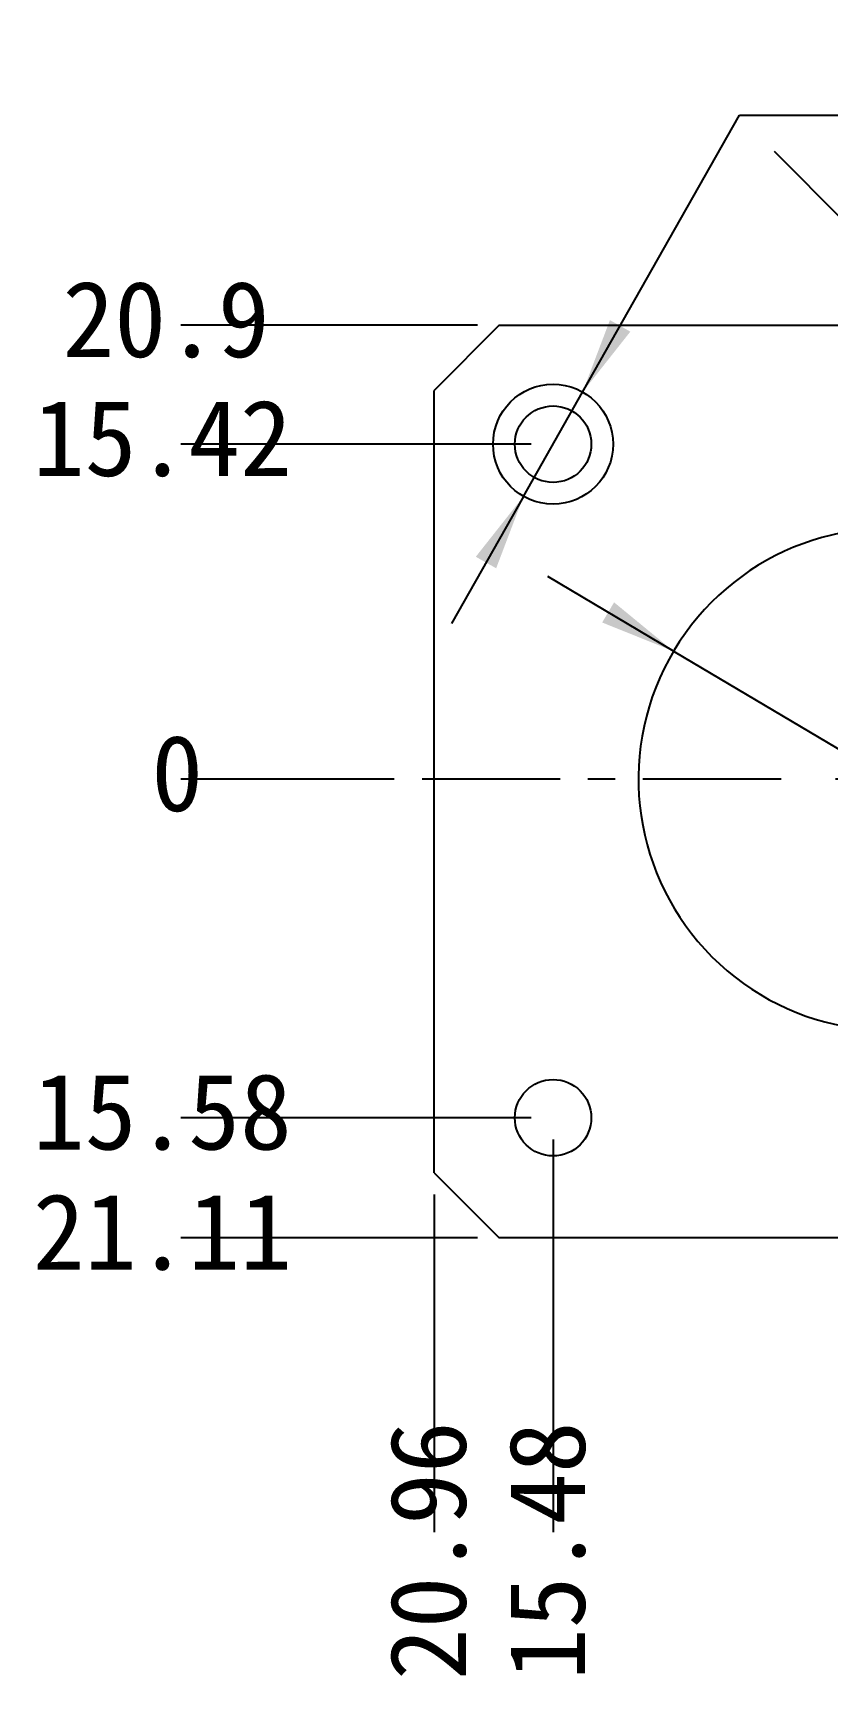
# Model space of a CAD drawing. Extents: x 2 to 295, y 1 to 209.
# Drawn here: x 140.8 to 177.3, y 94.9 to 170.7 of the extents above; entities that cross this region are included whole.
import ezdxf

# ---------------------------------------------------------------- set-up
doc = ezdxf.new("R2010")
doc.units = 0
doc.linetypes.add('SLD-实线', pattern=[0])
doc.linetypes.add('SLD-点画线', pattern=[10.16, 6.35, -1.27, 1.27, -1.27])
doc.layers.get('0').update_dxf_attribs({"linetype": 'CONTINUOUS'})
doc.layers.add('DIM', color=5, linetype='SLD-实线')
doc.layers.add('中心线', color=1, linetype='SLD-点画线')
doc.styles.add('SLDTEXTSTYLE11', font='', dxfattribs={"width": 0.67})
doc.styles.add('SLDTEXTSTYLE12', font='')
doc.styles.get('SLDTEXTSTYLE11').set_extended_font_data('宋体')
doc.styles.get('SLDTEXTSTYLE12').set_extended_font_data('宋体')
doc.dimstyles.new('SLDDIMSTYLE2', dxfattribs={"dimtxt": 3.5, "dimasz": 3.5, "dimexe": 0, "dimexo": 0.0625, "dimgap": 0.875, "dimtad": 0, "dimtih": 1, "dimtoh": 1, "dimdec": 0, "dimrnd": 1e-09, "dimdsep": 46, "dimtxsty": 'SLDTEXTSTYLE11', "dimblk1": 'NONE', "dimblk2": 'NONE', "dimsah": 1, "dimcen": 0.09, "dimadec": 0, "dimazin": 0, "dimtfac": 1, "dimtdec": 0, "dimtofl": 0, "dimtmove": 0, "dimatfit": 3, "dimldrblk": 'NONE', "dimfxl": 0, "dimtolj": 1, "dimtzin": 12, "dimarcsym": 0})
doc.dimstyles.new('SLDDIMSTYLE3', dxfattribs={"dimtxt": 3.5, "dimasz": 3.5, "dimexe": 0, "dimexo": 0.0625, "dimgap": 0.875, "dimtad": 0, "dimtih": 1, "dimtoh": 1, "dimrnd": 1e-09, "dimzin": 12, "dimdsep": 46, "dimtxsty": 'SLDTEXTSTYLE11', "dimblk1": 'NONE', "dimblk2": 'NONE', "dimsah": 1, "dimcen": 0.09, "dimadec": 0, "dimazin": 0, "dimtfac": 1, "dimtofl": 0, "dimtmove": 0, "dimatfit": 3, "dimldrblk": 'NONE', "dimfxl": 0, "dimtolj": 1, "dimtzin": 12, "dimarcsym": 0})
doc.dimstyles.new('SLDDIMSTYLE5', dxfattribs={"dimtxt": 3.5, "dimasz": 3.5, "dimexe": 0, "dimexo": 0.0625, "dimgap": 0.875, "dimtad": 0, "dimtih": 1, "dimtoh": 1, "dimrnd": 1e-09, "dimzin": 12, "dimdsep": 46, "dimtxsty": 'SLDTEXTSTYLE11', "dimsah": 1, "dimcen": 0, "dimadec": 0, "dimazin": 0, "dimtfac": 1, "dimtmove": 0, "dimatfit": 3, "dimfxl": 0, "dimtolj": 1, "dimtzin": 12, "dimarcsym": 0})
doc.dimstyles.new('SLDDIMSTYLE6', dxfattribs={"dimtxt": 3.5, "dimasz": 3.5, "dimexe": 0, "dimexo": 0.0625, "dimgap": 0.875, "dimtad": 0, "dimtih": 1, "dimtoh": 1, "dimrnd": 1e-09, "dimzin": 12, "dimdsep": 46, "dimtxsty": 'SLDTEXTSTYLE11', "dimsah": 1, "dimcen": 0, "dimadec": 0, "dimazin": 0, "dimtfac": 1, "dimtmove": 0, "dimatfit": 3, "dimfxl": 0, "dimtolj": 1, "dimtzin": 12, "dimarcsym": 0})

# ---------------------------------------------------------------- blocks, each defined once
blk = doc.blocks.new('_D_3')
at = {"layer": 'DIM'}
blk.add_line((157.424, 136.347), (147.612, 136.347), dxfattribs=at)
at = {"layer": 'DIM', "insert": (146.25, 138.383), "char_height": 3.5, "attachment_point": 1, "style": 'SLDTEXTSTYLE12'}
blk.add_mtext('0', dxfattribs=at)
blk = doc.blocks.new('_NONE')
blk = doc.blocks.new('_D_4')
at = {"layer": 'DIM'}
blk.add_line((163.725, 120.77), (147.612, 120.77), dxfattribs=at)
at = {"layer": 'DIM', "insert": (140.806, 122.806), "char_height": 3.5, "attachment_point": 1, "style": 'SLDTEXTSTYLE12'}
blk.add_mtext('15.58', dxfattribs=at)
blk = doc.blocks.new('_D_5')
at = {"layer": 'DIM'}
blk.add_line((161.253, 115.242), (147.612, 115.242), dxfattribs=at)
at = {"layer": 'DIM', "insert": (140.806, 117.278), "char_height": 3.5, "attachment_point": 1, "style": 'SLDTEXTSTYLE12'}
blk.add_mtext('21.11', dxfattribs=at)
blk = doc.blocks.new('_D_6')
at = {"layer": 'DIM'}
blk.add_line((163.725, 151.77), (147.612, 151.77), dxfattribs=at)
at = {"layer": 'DIM', "insert": (140.806, 153.806), "char_height": 3.5, "attachment_point": 1, "style": 'SLDTEXTSTYLE12'}
blk.add_mtext('15.42', dxfattribs=at)
blk = doc.blocks.new('_D_7')
at = {"layer": 'DIM'}
blk.add_line((161.253, 157.242), (147.612, 157.242), dxfattribs=at)
at = {"layer": 'DIM', "insert": (142.167, 159.278), "char_height": 3.5, "attachment_point": 1, "style": 'SLDTEXTSTYLE12'}
blk.add_mtext('20.9', dxfattribs=at)
blk = doc.blocks.new('_D_11')
at = {"layer": 'DIM'}
blk.add_line((164.725, 119.77), (164.725, 101.696), dxfattribs=at)
at = {"layer": 'DIM', "insert": (162.69, 94.89), "char_height": 3.5, "attachment_point": 1, "rotation": 90, "style": 'SLDTEXTSTYLE12'}
blk.add_mtext('15.48', dxfattribs=at)
blk = doc.blocks.new('_D_12')
at = {"layer": 'DIM'}
blk.add_line((159.253, 117.242), (159.253, 101.696), dxfattribs=at)
at = {"layer": 'DIM', "insert": (157.217, 94.89), "char_height": 3.5, "attachment_point": 1, "rotation": 90, "style": 'SLDTEXTSTYLE12'}
blk.add_mtext('20.96', dxfattribs=at)
blk = doc.blocks.new('SW_SYMBOL_HOLE_SINK')
at = {"layer": 'DIM', "color": 0}
for p, q in [((0, 875), (800, 75)), ((800, 75), (1600, 875))]:
    blk.add_line(p, q, dxfattribs=at)
blk = doc.blocks.new('_D_14')
at = {"layer": 'DIM'}
for p, q in [((166.085, 154.17), (173.301, 166.909)), ((173.301, 166.909), (200.655, 166.909)), ((163.366, 149.369), (166.085, 154.17)), ((163.366, 149.369), (160.049, 143.513))]:
    blk.add_line(p, q, dxfattribs=at)
for points in [[(166.085, 154.17), (168.279, 156.95), (167.341, 157.481)], [(163.366, 149.369), (161.172, 146.589), (162.109, 146.059)]]:
    blk.add_solid(points, dxfattribs=at)
at = {"layer": 'DIM', "xscale": 0.004072727272727273, "yscale": 0.004072727272727273, "zscale": 0.004072727272727273}
blk.add_blockref('SW_SYMBOL_HOLE_SINK', (174.888, 161.685), dxfattribs=at)
at = {"layer": 'DIM', "char_height": 3.5, "attachment_point": 1, "style": 'SLDTEXTSTYLE12'}
for s, insert in [('%%c', (182.434, 170.545)), ('3.52 ', (186.304, 170.545)), ('%%c', (181.813, 165.471)), ('5.52', (185.683, 165.471)), (' X 90°', (191.128, 165.471))]:
    blk.add_mtext(s, dxfattribs=dict(at, insert=insert))
blk = doc.blocks.new('_D_15')
at = {"layer": 'DIM'}
for p, q in [((170.268, 142.242), (164.479, 145.675)), ((170.268, 142.242), (190.15, 130.452)), ((190.15, 130.452), (208.218, 119.738)), ((208.218, 119.738), (220.481, 119.738))]:
    blk.add_line(p, q, dxfattribs=at)
blk.add_arc((180.209, 136.347), 11.557, 305.81144, 334.27709, dxfattribs=at)
for points in [[(170.268, 142.242), (167.532, 144.491), (166.983, 143.564)], [(190.15, 130.452), (192.886, 128.204), (193.435, 129.13)]]:
    blk.add_solid(points, dxfattribs=at)
at = {"layer": 'DIM', "char_height": 3.5, "attachment_point": 1, "style": 'SLDTEXTSTYLE12'}
for s, insert in [('%%c', (209.805, 123.811)), ('23.12', (213.675, 123.811))]:
    blk.add_mtext(s, dxfattribs=dict(at, insert=insert))
blk = doc.blocks.new('SW_CENTERMARKSYMBOL_0')
at = {"layer": '中心线', "color": 0}
for p, q in [((0, 5), (0, 22.045)), ((0, 0), (0, 2.5)), ((-5, 0), (-21.785, 0)), ((0, 0), (-2.5, 0)), ((0, 0), (0, -2.5)), ((0, 0), (2.5, 0)), ((5, 0), (25.516, 0)), ((0, -5), (0, -24.367))]:
    blk.add_line(p, q, dxfattribs=at)

msp = doc.modelspace()

# ---------------------------------------------------------------- linework, layer by layer
at = {"color": 7, "linetype": 'SLD-实线'}
for p, q in [((162.253, 157.242), (159.253, 154.242)), ((162.253, 157.242), (186.68, 157.242)), ((159.253, 118.242), (159.253, 154.242)), ((159.253, 118.242), (162.253, 115.242)), ((186.68, 115.242), (162.253, 115.242))]:
    msp.add_line(p, q, dxfattribs=at)
for centre, radius in [((164.725, 151.77), 2.759), ((164.725, 151.77), 1.759), ((164.725, 120.77), 1.759)]:
    msp.add_circle(centre, radius, dxfattribs=at)
msp.add_arc((180.209, 136.347), 11.557, 80.25556, 300.86631, dxfattribs=at)

# ---------------------------------------------------------------- block references
at = {"layer": '中心线'}
msp.add_blockref('SW_CENTERMARKSYMBOL_0', (180.209, 136.347), dxfattribs=at)

# ---------------------------------------------------------------- dimensions: what is measured, and where the dimension line sits
at = {"layer": 'DIM'}
dim = msp.add_diameter_dim_2p(p1=(166.085, 154.17), p2=(163.366, 149.369), text='%%c3.52 \\P{\\fGDT;w}<> X 90°', dimstyle='SLDDIMSTYLE5', dxfattribs=at)
dim.commit()
dim.dimension.update_dxf_attribs({"geometry": '_D_14', "text_midpoint": (187.772, 166.185), "dimtype": 163})
for feature_location, offset, dtype, origin, dimstyle, picture, middle in [((162.252975267, 157.242302101), (-14.641417971, 0), 0, (158.424165396, 136.347302101), 'SLDDIMSTYLE3', '_D_7', (144.889335172, 157.242302101)), ((164.725, 151.77), (-17.114, 0), 0, (158.424, 136.347), 'SLDDIMSTYLE3', '_D_6', (144.209, 151.77)), ((158.424165396, 136.347302101), (-10.812608099, 0), 0, (158.424165396, 136.347302101), 'SLDDIMSTYLE2', '_D_3', (146.931001766, 136.347302101)), ((164.725, 120.77), (-17.114, 0), 0, (158.424, 136.347), 'SLDDIMSTYLE3', '_D_4', (144.209, 120.77)), ((162.252975267, 115.242302101), (-14.641417971, 0), 0, (158.424165396, 136.347302101), 'SLDDIMSTYLE3', '_D_5', (144.208779582, 115.242302101)), ((164.725, 120.77), (0, -19.074), 1, (180.209, 111.981), 'SLDDIMSTYLE3', '_D_11', (164.725, 98.293)), ((159.253, 118.242), (0, -16.547), 1, (180.209, 111.981), 'SLDDIMSTYLE3', '_D_12', (159.253, 98.293))]:
    dim = msp.add_ordinate_dim(feature_location=feature_location, offset=offset, dtype=dtype, origin=origin, dimstyle=dimstyle, dxfattribs=at)
    dim.commit()
    dim.dimension.update_dxf_attribs({"geometry": picture, "text_midpoint": middle})
dim = msp.add_diameter_dim_2p(p1=(190.15, 130.452), p2=(170.268, 142.242), dimstyle='SLDDIMSTYLE6', dxfattribs=at)
dim.commit()
dim.dimension.update_dxf_attribs({"geometry": '_D_15', "text_midpoint": (215.143, 122.275), "dimtype": 163})

doc.saveas('drawing.dxf')
